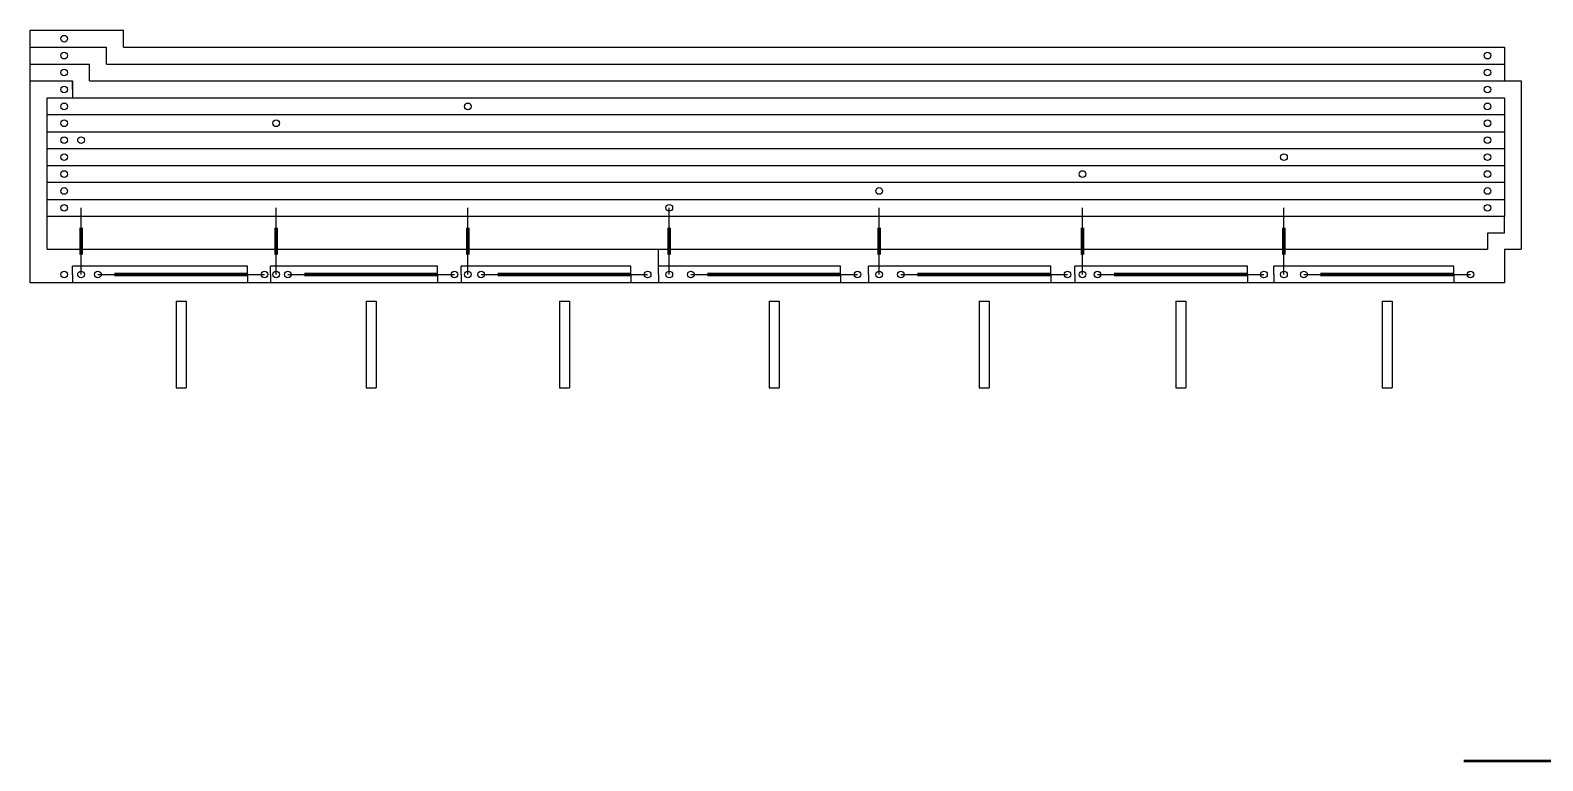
# Model space of a CAD drawing. Header units: millimetres. Extents: x 17 to 968, y -121 to 79.
# Drawn here: x 140.8 to 367.8, y -69 to 40.7 of the extents above; entities that cross this region are included whole.
import ezdxf

# ---------------------------------------------------------------- set-up
doc = ezdxf.new("R2010")
doc.units = ezdxf.units.MM
for name, color, linetype, lineweight, true_color in [('diode', 7, 'Continuous', 25, 0x000000), ('diode-rupa', 7, 'Continuous', 25, 0x000000), ('header_data', 7, 'Continuous', 25, 0x000000), ('magnet', 7, 'Continuous', 25, 0x000000), ('pomocne', 1, 'Continuous', 50, 0xff0000), ('reedreley', 7, 'Continuous', 25, 0x000000), ('reedreley_rupe', 7, 'Continuous', 25, 0x000000), ('select', 7, 'Continuous', 25, 0x000000), ('vodovi', 30, 'Continuous', 25, 0xff7f00)]:
    doc.layers.add(name, color=color, linetype=linetype, lineweight=lineweight, true_color=true_color)

msp = doc.modelspace()

# ---------------------------------------------------------------- linework, layer by layer
at = {"layer": 'diode'}
for p, q in [((148.46, 4), (148.46, 14)), ((177.75, 4), (177.75, 14)), ((206.5, 4), (206.5, 14)), ((236.75, 4), (236.75, 14)), ((268.25, 4), (268.25, 14)), ((298.75, 4), (298.75, 14)), ((329, 4), (329, 14))]:
    msp.add_line(p, q, dxfattribs=at)
at = {"layer": 'diode', "lineweight": 200}
for p, q in [((148.46, 7), (148.46, 11)), ((177.75, 7), (177.75, 11)), ((206.5, 7), (206.5, 11)), ((236.75, 7), (236.75, 11)), ((268.25, 7), (268.25, 11)), ((298.75, 7), (298.75, 11)), ((329, 7), (329, 11))]:
    msp.add_line(p, q, dxfattribs=at)
at = {"layer": 'diode-rupa'}
for centre in [(206.5, 29.24), (177.75, 26.7), (148.46, 24.16), (329, 21.62), (298.75, 19.08), (268.25, 16.54), (236.75, 14), (148.46, 4), (177.75, 4), (206.5, 4), (236.75, 4), (268.25, 4), (298.75, 4), (329, 4)]:
    msp.add_circle(centre, 0.5, dxfattribs=at)
at = {"layer": 'header_data'}
for centre in [(145.92, 39.4), (145.92, 36.86), (359.54, 36.86), (145.92, 34.32), (359.54, 34.32), (145.92, 31.78), (359.54, 31.78), (145.92, 29.24), (359.54, 29.24), (145.92, 26.7), (359.54, 26.7), (145.92, 24.16), (359.54, 24.16), (145.92, 21.62), (359.54, 21.62), (145.92, 19.08), (359.54, 19.08), (145.92, 16.54), (359.54, 16.54), (145.92, 14), (359.54, 14)]:
    msp.add_circle(centre, 0.5, dxfattribs=at)
at = {"layer": 'magnet'}
for p, q in [((162.75, 0), (164.25, 0)), ((162.75, 0), (162.75, -13)), ((164.25, 0), (164.25, -13)), ((191.25, 0), (192.75, 0)), ((191.25, 0), (191.25, -13)), ((192.75, 0), (192.75, -13)), ((220.25, 0), (221.75, 0)), ((220.25, 0), (220.25, -13)), ((221.75, 0), (221.75, -13)), ((251.75, 0), (253.25, 0)), ((251.75, 0), (251.75, -13)), ((253.25, 0), (253.25, -13)), ((283.25, 0), (284.75, 0)), ((283.25, 0), (283.25, -13)), ((284.75, 0), (284.75, -13)), ((312.75, 0), (314.25, 0)), ((312.75, 0), (312.75, -13)), ((314.25, 0), (314.25, -13)), ((343.75, 0), (345.25, 0)), ((343.75, 0), (343.75, -13)), ((345.25, 0), (345.25, -13)), ((162.75, -13), (164.25, -13)), ((191.25, -13), (192.75, -13)), ((220.25, -13), (221.75, -13)), ((251.75, -13), (253.25, -13)), ((283.25, -13), (284.75, -13)), ((312.75, -13), (314.25, -13)), ((343.75, -13), (345.25, -13))]:
    msp.add_line(p, q, dxfattribs=at)
at = {"layer": 'pomocne'}
msp.add_line((356, -69), (395, -69), dxfattribs=at)
at = {"layer": 'reedreley'}
for p, q in [((151, 4), (176, 4)), ((179.5, 4), (204.5, 4)), ((208.5, 4), (233.5, 4)), ((240, 4), (265, 4)), ((271.5, 4), (296.5, 4)), ((301, 4), (326, 4)), ((332, 4), (357, 4))]:
    msp.add_line(p, q, dxfattribs=at)
at = {"layer": 'reedreley', "lineweight": 200}
for p, q in [((153.5, 4), (173.5, 4)), ((182, 4), (202, 4)), ((211, 4), (231, 4)), ((242.5, 4), (262.5, 4)), ((274, 4), (294, 4)), ((303.5, 4), (323.5, 4)), ((334.5, 4), (354.5, 4))]:
    msp.add_line(p, q, dxfattribs=at)
at = {"layer": 'reedreley_rupe'}
for centre in [(151, 4), (176, 4), (179.5, 4), (204.5, 4), (208.5, 4), (233.5, 4), (240, 4), (265, 4), (271.5, 4), (296.5, 4), (301, 4), (326, 4), (332, 4), (357, 4)]:
    msp.add_circle(centre, 0.5, dxfattribs=at)
at = {"layer": 'select'}
msp.add_circle((145.92, 4), 0.5, dxfattribs=at)
at = {"layer": 'vodovi'}
for p, q in [((140.84, 40.67), (154.81, 40.67)), ((140.84, 33.05), (140.84, 40.67)), ((154.81, 38.13), (154.81, 40.67)), ((140.84, 38.13), (147.19, 38.13)), ((147.19, 38.13), (152.27, 38.13)), ((152.27, 35.59), (152.27, 38.13)), ((154.81, 38.13), (362.08, 38.13)), ((362.08, 38.13), (362.08, 33.05)), ((140.84, 35.59), (149.73, 35.59)), ((149.73, 33.05), (149.73, 35.59)), ((152.27, 35.59), (362.08, 35.59)), ((140.84, 12.73), (140.84, 33.05)), ((140.84, 33.05), (147.19, 33.05)), ((147.19, 31.78), (147.19, 33.05)), ((147.19, 33.05), (147.19, 31.78)), ((147.19, 31.78), (147.19, 30.51)), ((149.73, 33.05), (364.62, 33.05)), ((364.62, 33.05), (364.62, 7.81)), ((143.38, 12.73), (143.38, 30.51)), ((143.38, 27.97), (143.38, 30.51)), ((143.38, 30.51), (362.08, 30.51)), ((362.08, 30.51), (362.08, 12.73)), ((362.08, 27.97), (143.38, 27.97)), ((143.38, 25.43), (362.08, 25.43)), ((362.08, 22.89), (143.38, 22.89)), ((143.38, 20.35), (362.08, 20.35)), ((362.08, 17.81), (143.38, 17.81)), ((143.38, 15.27), (362.08, 15.27)), ((140.84, 7.81), (140.84, 12.73)), ((362.08, 12.73), (143.38, 12.73)), ((143.38, 7.81), (143.38, 12.73)), ((362.08, 10.19), (362.08, 12.73)), ((359.54, 10.19), (359.54, 7.81)), ((362.08, 10.19), (359.54, 10.19)), ((140.84, 6.54), (140.84, 7.81)), ((143.38, 7.81), (359.54, 7.81)), ((235.125, 5.27), (235.125, 7.81)), ((362.08, 7.81), (362.08, 2.73)), ((362.08, 7.81), (364.62, 7.81)), ((140.84, 2.73), (140.84, 6.54)), ((147.19, 4), (147.19, 5.27)), ((173.46, 5.27), (147.19, 5.27)), ((173.46, 4), (173.46, 5.27)), ((176.875, 4), (176.875, 5.27)), ((201.96, 5.27), (176.875, 5.27)), ((201.96, 4), (201.96, 5.27)), ((205.5, 4), (205.5, 5.27)), ((230.96, 5.27), (205.5, 5.27)), ((230.96, 4), (230.96, 5.27)), ((235.125, 4), (235.125, 5.27)), ((262.46, 5.27), (235.125, 5.27)), ((262.46, 4), (262.46, 5.27)), ((266.625, 4), (266.625, 5.27)), ((294, 5.27), (266.625, 5.27)), ((294, 4), (294, 5.27)), ((297.625, 4), (297.625, 5.27)), ((323.5, 5.27), (297.625, 5.27)), ((323.5, 4), (323.5, 5.27)), ((327.5, 4), (327.5, 5.27)), ((354.5, 5.27), (327.5, 5.27)), ((354.5, 4), (354.5, 5.27)), ((359.54, 2.73), (140.84, 2.73)), ((147.19, 4), (147.19, 2.73)), ((173.46, 4), (173.46, 2.73)), ((176.875, 4), (176.875, 2.73)), ((201.96, 4), (201.96, 2.73)), ((205.5, 4), (205.5, 2.73)), ((230.96, 4), (230.96, 2.73)), ((235.125, 4), (235.125, 2.73)), ((262.46, 4), (262.46, 2.73)), ((266.625, 4), (266.625, 2.73)), ((294, 4), (294, 2.73)), ((297.625, 4), (297.625, 2.73)), ((323.5, 4), (323.5, 2.73)), ((327.5, 4), (327.5, 2.73)), ((354.5, 4), (354.5, 2.73)), ((362.08, 2.73), (359.54, 2.73))]:
    msp.add_line(p, q, dxfattribs=at)

doc.saveas('drawing.dxf')
